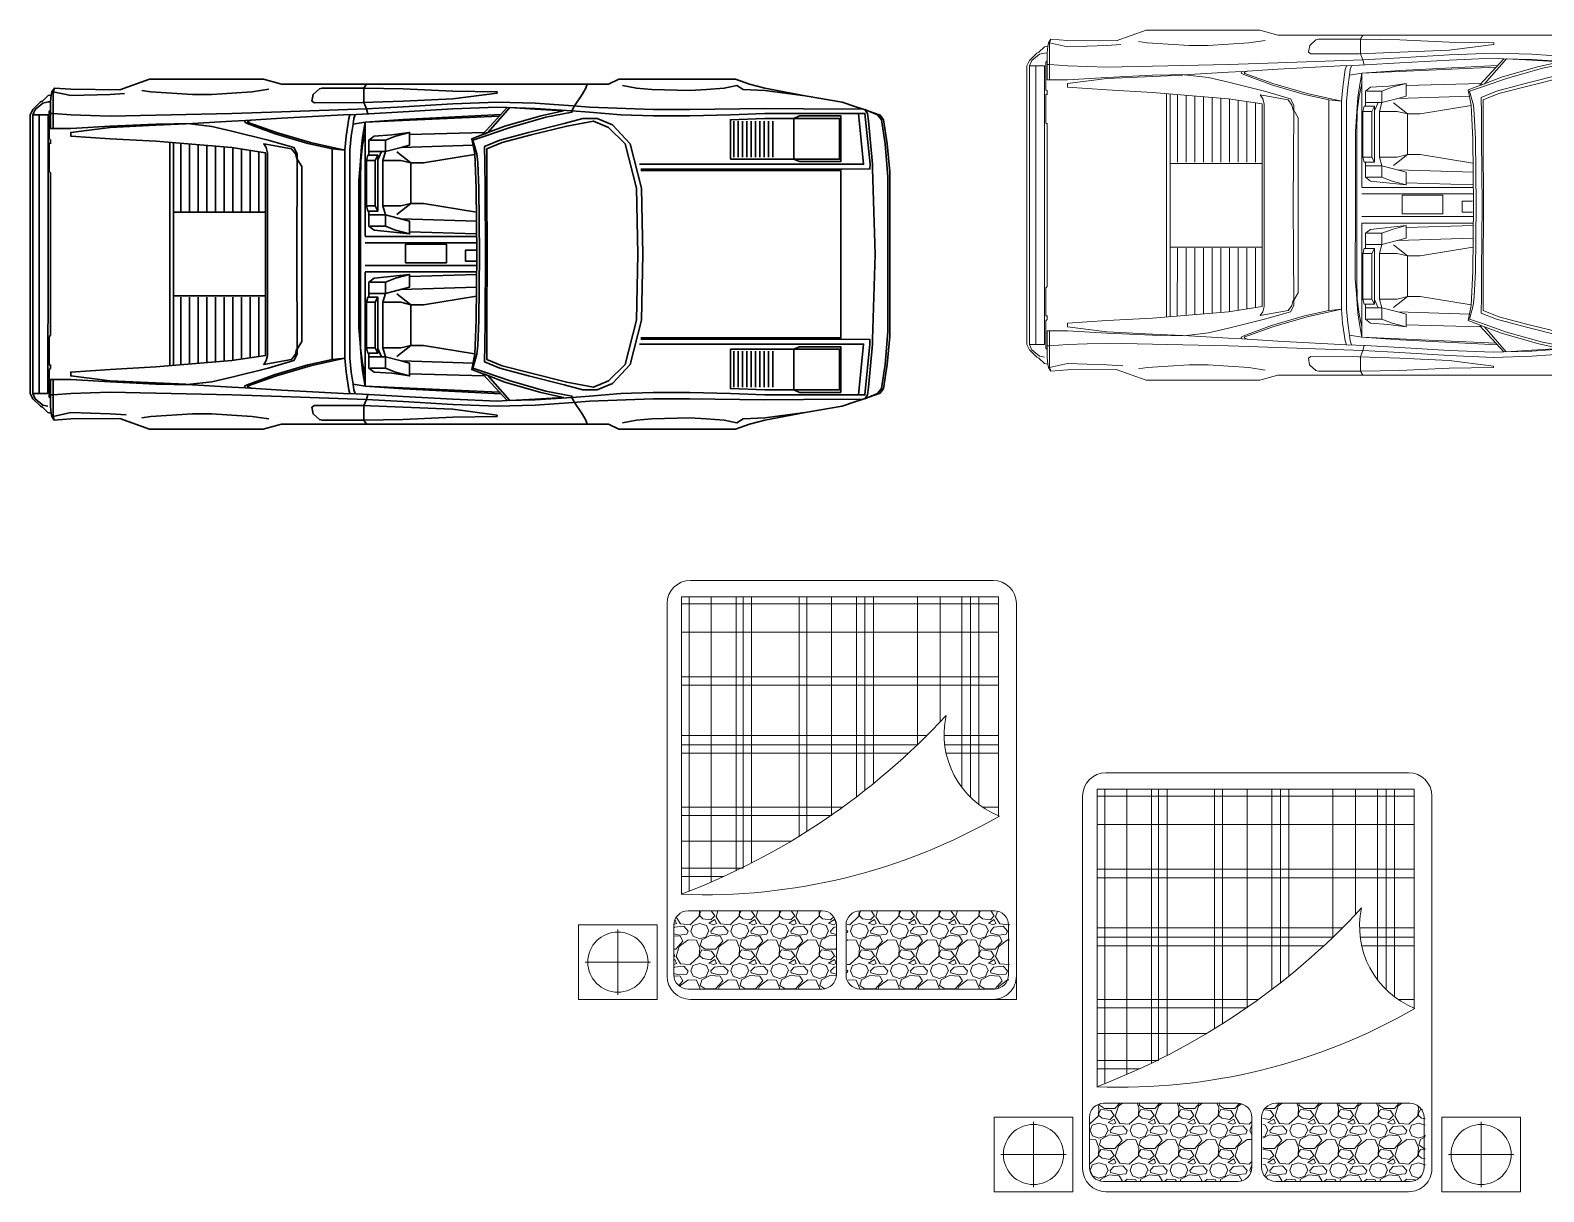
# Model space of a CAD drawing. Header units: millimetres. Extents: x -37049 to 129367, y 25385 to 90033.
# Drawn here: x 15240 to 22821, y 33881 to 39703 of the extents above; entities that cross this region are included whole.
import ezdxf

# ---------------------------------------------------------------- set-up
doc = ezdxf.new("R2010")
doc.units = ezdxf.units.MM
doc.header["$MEASUREMENT"] = 0
doc.layers.add('NVDUNG', color=143, linetype='Continuous', lineweight=13)
doc.layers.add('NXE', color=32, linetype='Continuous', lineweight=30)
pattern_1 = [(48.0128, (22647.763, 35386.186), (1599.9996464, 1800.0002683), [26.9072, -2663.8176]), (4.9697, (22665.763, 35406.186), (-2400.0002103, -199.9982614), [46.1736, -4571.185]), (312.5104, (22711.763, 35410.186), (-1999.9981437, 2200.0017348), [32.5576, -3223.2064]), (87.2737, (22789.763, 35460.186), (-199.9992035, -4000.000059), [42.0476, -4162.7116]), (112.8337, (22791.763, 35502.186), (1000.001981, -2399.9992824), [41.231, -4081.8746]), (177.2737, (22775.763, 35540.186), (4000.000059, -199.9992035), [42.0476, -4162.7116]), (217.6942, (22733.763, 35542.186), (2600.0014691, 1999.998081), [55.6058, -5504.9698]), (252.2553, (22689.763, 35508.186), (-1400.0021525, -4399.9992462), [52.4976, -5197.2642]), (301.4296, (22673.763, 35458.186), (1600.0016468, -2599.9990073), [42.19, -4176.8146]), (355.2364, (22695.763, 35422.186), (-2200.000189, 199.9983065), [48.1664, -2360.1526]), (42.3974, (22743.763, 35418.186), (2400.0014702, 2199.9984164), [62.2896, -6166.675]), (318.8141, (22591.763, 35462.186), (1400.000589, -1199.999463), [21.2602, -2104.7688]), (351.4692, (22607.763, 35448.186), (-2599.999657, 400.001582), [40.4474, -4004.3022]), (45, (22647.76, 35442.19), (5e-12, 200.00006), [28.2842, -254.5584]), (23.1986, (22661.763, 35418.186), (-999.999946, -400.000265), [15.2316, -1507.923]), (111.8014, (22675.763, 35424.186), (199.999982, -600.000055), [21.5406, -1055.4924]), (210.9638, (22667.763, 35444.186), (-599.999604, -400.000497), [34.9858, -1131.2046]), (341.5651, (22637.76, 35426.186), (-400.00009, 199.99968), [25.2982, -607.1574]), (196.3895, (22791.763, 35424.186), (-2000.0004397, -599.998542), [35.44, -3508.569]), (250.3462, (22757.763, 35414.186), (799.9990495, 2200.000427), [29.7322, -2943.4816]), (113.1986, (22637.763, 35386.186), (400.000265, -999.999946), [30.463, -1492.6916]), (163.6105, (22625.763, 35414.186), (2000.0004397, -599.998542), [35.44, -3508.569]), (159.444, (22791.763, 35548.186), (1000.000369, -399.999199), [34.176, -1674.6248]), (114.7751, (22759.763, 35560.186), (999.998438, -2200.0006844), [28.6356, -2834.9286]), (246.8014, (22635.763, 35586.186), (-400.000265, -999.999946), [30.463, -1492.6916]), (197.354, (22623.763, 35558.186), (2600.0004038, 799.9989005), [33.5262, -3319.0848]), (249.444, (22733.763, 35586.186), (399.999199, 1000.000369), [17.088, -1691.7128]), (281.3099, (22647.763, 35586.186), (199.999526, -800.00015), [10.198, -1009.6058]), (345.9638, (22649.763, 35576.186), (-600.00011, 199.99961), [41.231, -783.39]), (6.009, (22689.763, 35566.186), (-1999.9999502, -199.9998635), [38.21, -3782.7846]), (123.6901, (22667.763, 35462.186), (200.00027, -399.99991), [28.8444, -692.2658]), (173.1572, (22651.763, 35486.186), (-3399.9998731, 400.0015996), [50.3588, -4985.5126]), (240.9454, (22601.763, 35492.186), (800.000005, 1400.000077), [20.5912, -2038.5348]), (270, (22591.76, 35474.19), (200, -200), [12, -188]), (300.2564, (22693.763, 35560.186), (-799.9989774, 1400.000491), [27.7848, -2750.704]), (228.0128, (22707.763, 35536.186), (-1599.9996464, -1800.0002683), [53.8144, -2636.9104]), (180, (22671.76, 35496.19), (-200, -200), [52, -148]), (145.3048, (22619.763, 35496.186), (1999.9988518, -1400.001722), [31.6228, -3130.6548]), (74.0546, (22593.763, 35514.186), (199.999978, 800.000025), [29.1204, -1426.9016]), (27.646, (22601.763, 35542.186), (3799.9991614, 2000.0015426), [47.413, -4693.8948]), (355.4261, (22643.763, 35564.186), (2600.0001117, -199.9989602), [50.1598, -4965.8148])]
pattern_2 = [(48.0128, (22647.763, 35386.186), (1599.9996464, 1800.0002683), [26.9072, -2663.8176]), (4.9697, (22665.763, 35406.186), (-2400.0002103, -199.9982614), [46.1736, -4571.185]), (312.5104, (22711.763, 35410.186), (-1999.9981437, 2200.0017348), [32.5576, -3223.2064]), (87.2737, (22789.763, 35460.186), (-199.9992035, -4000.000059), [42.0476, -4162.7116]), (112.8337, (22791.763, 35502.186), (1000.001981, -2399.9992824), [41.231, -4081.8746]), (177.2737, (22775.763, 35540.186), (4000.000059, -199.9992035), [42.0476, -4162.7116]), (217.6942, (22733.763, 35542.186), (2600.0014691, 1999.998081), [55.6058, -5504.9698]), (252.2553, (22689.763, 35508.186), (-1400.0021525, -4399.9992462), [52.4976, -5197.2642]), (301.4296, (22673.763, 35458.186), (1600.0016468, -2599.9990073), [42.19, -4176.8146]), (355.2364, (22695.763, 35422.186), (-2200.000189, 199.9983065), [48.1664, -2360.1526]), (42.3974, (22743.763, 35418.186), (2400.0014702, 2199.9984164), [62.2896, -6166.675]), (318.8141, (22591.763, 35462.186), (1400.000589, -1199.999463), [21.2602, -2104.7688]), (351.4692, (22607.763, 35448.186), (-2599.999657, 400.001582), [40.4474, -4004.3022]), (45, (22647.76, 35442.19), (1e-11, 200.00006), [28.2842, -254.5584]), (23.1986, (22661.763, 35418.186), (-999.999946, -400.000265), [15.2316, -1507.923]), (111.8014, (22675.763, 35424.186), (199.999982, -600.000055), [21.5406, -1055.4924]), (210.9638, (22667.763, 35444.186), (-599.999604, -400.000497), [34.9858, -1131.2046]), (341.5651, (22637.76, 35426.186), (-400.00009, 199.99968), [25.2982, -607.1574]), (196.3895, (22791.763, 35424.186), (-2000.0004397, -599.998542), [35.44, -3508.569]), (250.3462, (22757.763, 35414.186), (799.9990495, 2200.000427), [29.7322, -2943.4816]), (113.1986, (22637.763, 35386.186), (400.000265, -999.999946), [30.463, -1492.6916]), (163.6105, (22625.763, 35414.186), (2000.0004397, -599.998542), [35.44, -3508.569]), (159.444, (22791.763, 35548.186), (1000.000369, -399.999199), [34.176, -1674.6248]), (114.7751, (22759.763, 35560.186), (999.998438, -2200.0006844), [28.6356, -2834.9286]), (246.8014, (22635.763, 35586.186), (-400.000265, -999.999946), [30.463, -1492.6916]), (197.354, (22623.763, 35558.186), (2600.0004038, 799.9989005), [33.5262, -3319.0848]), (249.444, (22733.763, 35586.186), (399.999199, 1000.000369), [17.088, -1691.7128]), (281.3099, (22647.763, 35586.186), (199.999526, -800.00015), [10.198, -1009.6058]), (345.9638, (22649.763, 35576.186), (-600.00011, 199.99961), [41.231, -783.39]), (6.009, (22689.763, 35566.186), (-1999.9999502, -199.9998635), [38.21, -3782.7846]), (123.6901, (22667.763, 35462.186), (200.00027, -399.99991), [28.8444, -692.2658]), (173.1572, (22651.763, 35486.186), (-3399.9998731, 400.0015996), [50.3588, -4985.5126]), (240.9454, (22601.763, 35492.186), (800.000005, 1400.000077), [20.5912, -2038.5348]), (270, (22591.76, 35474.19), (200, -200), [12, -188]), (300.2564, (22693.763, 35560.186), (-799.9989774, 1400.000491), [27.7848, -2750.704]), (228.0128, (22707.763, 35536.186), (-1599.9996464, -1800.0002683), [53.8144, -2636.9104]), (180, (22671.76, 35496.19), (-200, -200), [52, -148]), (145.3048, (22619.763, 35496.186), (1999.9988518, -1400.001722), [31.6228, -3130.6548]), (74.0546, (22593.763, 35514.186), (199.999978, 800.000025), [29.1204, -1426.9016]), (27.646, (22601.763, 35542.186), (3799.9991614, 2000.0015426), [47.413, -4693.8948]), (355.4261, (22643.763, 35564.186), (2600.0001117, -199.9989602), [50.1598, -4965.8148])]

# ---------------------------------------------------------------- blocks, each defined once
blk = doc.blocks.new('A$C183D78A8')
at = {"layer": 'NXE'}
for p, q in [((12.7, 1576), (88.8, 1576)), ((44.4, 877), (44.4, 1576)), ((88.8, 877), (88.8, 1576)), ((3524.8, 1543.8), (3524.8, 1362.7)), ((3546.5, 1543.8), (3546.5, 1362.7)), ((3568.3, 1543.8), (3568.3, 1362.7)), ((3590, 1543.8), (3590, 1362.7)), ((3611.8, 1543.8), (3611.8, 1362.7)), ((3633.5, 1543.8), (3633.5, 1362.7)), ((3655.3, 1543.8), (3655.3, 1362.7)), ((3677, 1543.8), (3677, 1362.7)), ((3698.8, 1543.8), (3698.7, 1362.7)), ((3720.5, 1543.8), (3720.5, 1362.7)), ((101.4, 1429.4), (101.4, 1449.9)), ((699, 877.2), (699, 1436.4)), ((717.7, 877), (717.7, 1434.6)), ((753.8, 1431.1), (753.8, 1093)), ((797.3, 1427), (797.3, 1093)), ((840.8, 1424.8), (840.8, 1093)), ((884.3, 1421.2), (884.3, 1093)), ((927.8, 1417.5), (927.8, 1093)), ((971.3, 1413.9), (971.3, 1093)), ((1014.8, 1410), (1014.8, 1093)), ((1058.3, 1403.4), (1058.3, 1093)), ((1101.8, 1396.9), (1101.7, 1093)), ((1145.3, 1390.4), (1145.2, 1093)), ((1759.9, 1391.9), (1696.4, 1391.9)), ((1741.2, 1372.8), (1728.1, 1347.1)), ((1906, 1334.5), (1836.4, 1390.2)), ((1906, 1334.5), (1906, 1131.4)), ((1178.3, 1086.6), (717.7, 1086.7)), ((1779, 1074), (1696.4, 1074)), ((1741.2, 1093.1), (1728.1, 1118.4)), ((1906, 1131.4), (1836.9, 1075.7)), ((2235.3, 1042.6), (1858.6, 1053.5)), ((2236.1, 966.1), (1677.2, 966.1)), ((2236.1, 933.8), (1677.2, 933.9)), ((12.6, 178.1), (12.6, 877)), ((44.4, 877), (44.4, 178.1)), ((88.8, 877), (88.7, 178.1)), ((699, 876.8), (699, 317.7)), ((717.7, 877), (717.7, 319.4)), ((2236.1, 820), (1677.2, 820)), ((2236.1, 787.8), (1677.2, 787.8)), ((2235.3, 711.2), (1858.6, 700.4)), ((1178.3, 667.3), (717.7, 667.4)), ((753.7, 322.9), (753.8, 661)), ((797.2, 327), (797.3, 661)), ((840.7, 329.2), (840.8, 661)), ((884.2, 332.8), (884.2, 661)), ((927.7, 336.5), (927.7, 661)), ((971.2, 340.1), (971.2, 661)), ((1014.7, 344), (1014.7, 661)), ((1058.2, 350.5), (1058.2, 661)), ((1101.7, 357.1), (1101.7, 661)), ((1145.2, 363.6), (1145.2, 661)), ((1779, 679.9), (1696.3, 679.9)), ((1741.1, 660.8), (1728.1, 635.6)), ((1906, 622.5), (1836.8, 678.2)), ((1906, 419.4), (1906, 622.5)), ((1741.1, 381.1), (1728.1, 406.8)), ((1906, 419.4), (1836.4, 363.7)), ((3524.7, 209.9), (3524.7, 391)), ((3546.5, 209.9), (3546.5, 391)), ((3568.2, 209.9), (3568.2, 391)), ((3590, 209.9), (3590, 391)), ((3611.7, 209.9), (3611.7, 391)), ((3633.4, 209.9), (3633.5, 391)), ((3655.2, 209.9), (3655.2, 391)), ((3676.9, 209.9), (3677, 391)), ((3698.7, 209.9), (3698.7, 391)), ((3720.4, 209.9), (3720.4, 391)), ((101.4, 324.6), (101.4, 304.2)), ((1759.8, 362), (1696.3, 362)), ((12.6, 178.1), (88.7, 178.1)), ((25.2, 152.4), (12.6, 178.1)), ((63.5, 120.7), (25.2, 152.4)), ((88.7, 114.6), (63.5, 120.7))]:
    blk.add_line(p, q, dxfattribs=at)
for points in [[(4305.6, 877), (4305.7, 1290), (4293.1, 1429.7), (4273.9, 1550.6), (4257.4, 1572.8), (4166.5, 1604.5), (4130.4, 1617.1), (4066.9, 1638), (3882.5, 1671.1), (3678.9, 1709.4), (3602.8, 1728.5), (3532.3, 1753.7), (2949.1, 1753.8), (2897.3, 1728.5), (2783.3, 1728.5), (1258, 1728.6), (1167.5, 1753.9), (597.7, 1753.9), (448.1, 1701.3), (203.2, 1703), (120.6, 1709.5), (107.9, 1690.4), (105.3, 1674.3), (88.8, 1671.3), (60.5, 1643.4), (50.5, 1639.5), (12.7, 1601.7), (0.1, 1576), (0, 877)], [(3058.2, 1302.7), (4066.9, 1302.7), (4206.1, 1304), (4206.5, 1327.9), (4181.3, 1582.3), (3678.9, 1582.4), (3507.5, 1575.8), (3304.4, 1569.8), (3120, 1569.8), (2957.8, 1575.9), (2802, 1588.5), (2713.3, 1595), (2528.9, 1607.6), (2389.3, 1611.1), (2338.4, 1614.2), (2116.1, 1604.6), (1868.2, 1590.7), (1696.4, 1579.8), (1601.1, 1575.9), (1601.1, 1576.8), (1258, 1558.1), (1078.8, 1547.3), (1010, 1543.3), (813.4, 1531.6), (629, 1529), (400.2, 1517.7), (203.2, 1506), (101.4, 1506), (101.4, 1582.5), (101.4, 1641.3), (105.3, 1674.3)], [(114, 1506), (114, 1641.3), (114, 1690.4), (120.6, 1709.5)], [(471.3, 1682.2), (400.2, 1677.8), (203.2, 1671.3), (114, 1690.4)], [(1194.5, 1703), (1111.8, 1690.4), (1010, 1684.3), (908.7, 1677.7), (813.4, 1677.8), (603.4, 1690.4), (559, 1696.9)], [(1683.8, 1728.6), (1671.2, 1709.5), (1671.2, 1636.4), (1683.8, 1605.5), (1690.3, 1579.8)], [(2789.4, 1728.5), (2783.3, 1709.4), (2764.2, 1677.7), (2725.9, 1620.2), (2713.3, 1595), (2713.3, 1588.5), (2713.3, 1588.5), (2582.8, 1563.3), (2403.2, 1512.4), (2277, 1468), (2217.5, 1448.9), (2236.6, 1378.9), (2241.4, 1334.5), (2246.6, 1207.5), (2250.5, 876.9)], [(3882.5, 1671.1), (3678.9, 1696.7), (3571, 1702.8), (3539.3, 1722), (3475.8, 1709.4), (3386.6, 1702.9), (3304.4, 1696.8), (3113.5, 1702.9), (3037.4, 1709.4), (2967.3, 1722)], [(101.4, 1640.4), (88.8, 1639.5), (63.6, 1633.4), (25.3, 1601.7), (12.7, 1576), (12.6, 877)], [(101.4, 1600.8), (95.3, 1594.3), (95.3, 1456), (101.4, 1449.9), (101.4, 1435.5), (95.3, 1429.4), (95.3, 1290.7), (101.4, 1284.6), (101.4, 877.3)], [(4166.5, 1604.5), (4066.9, 1603.6), (3678.9, 1607.6), (3304.4, 1601.5), (3120, 1601.5), (2802, 1614.1), (2719.4, 1620.2), (2528.9, 1633.3), (2338.4, 1639.4), (2116.1, 1630.3), (1868.2, 1615.9), (1683.8, 1605.5), (1258, 1589.9), (1010, 1581.6), (629, 1573.4), (400.2, 1568.6), (203.2, 1576), (114, 1582.5), (101.4, 1582.5)], [(2389.3, 1611.1), (2268.3, 1480.6), (2278.4, 1480.6), (2291.8, 1485.9), (2401.9, 1611.1), (2528.9, 1603.7), (2670.7, 1595), (2557.6, 1569.8), (2378, 1518.9), (2291.8, 1485.9), (2245.3, 1468), (2211.4, 1455.4), (2226.2, 1378.9), (2234, 1207.5), (2237.4, 876.9)], [(4295.6, 876.8), (4295.7, 1264.4), (4295.7, 1264.4), (4282.6, 1429.7), (4263.9, 1550.6), (4244.8, 1575.8), (4181.3, 1601.5), (4193.9, 1582.3), (4198.2, 1544.5), (4219.1, 1327.9), (4219.1, 1304), (4232.1, 876.8)], [(1178.3, 877.2), (1178.3, 1385.4), (1178.3, 1385.4), (1010, 1410.7), (629, 1442.5), (400.2, 1455.5), (203.2, 1468.1), (203.2, 1487.3), (400.2, 1511.6), (629, 1522.9), (781.2, 1529.4)], [(787.8, 1531.2), (910, 1516.4), (1010, 1493.3), (1191, 1448.9), (1320.6, 1410.7), (1337.5, 1378.9), (1337.5, 1353.7), (1334.5, 1353.7), (1328, 1378.9), (1308.8, 1404.6), (1169.2, 1429.8), (1181.8, 1410.7), (1188.4, 1385.4), (1188.3, 877.2)], [(1576.3, 1398), (1512.4, 1404.6), (1390.2, 1432), (1226.2, 1480.7), (1086.6, 1531.6), (1074, 1538.1), (1075.7, 1544.2)], [(1105.7, 1549), (1088.8, 1542.5), (1091.4, 1536.4), (1232.7, 1487.2), (1404.1, 1436.3), (1576.3, 1398)], [(1601.1, 1575.9), (1595, 1556.8), (1582, 1468.1), (1576.3, 1398), (1575.9, 1277.6), (1575.9, 877)], [(1626.8, 1575.9), (1620.3, 1556.8), (1616.8, 1528.5), (1607.7, 1468.1), (1601.1, 1398), (1601.1, 1372.8), (1601.1, 1251.9), (1601.1, 877)], [(2357.1, 1577.2), (1868.2, 1552.4), (1677.2, 1538.1), (1616.8, 1528.5)], [(1677.2, 1538.1), (1664.6, 1461.5), (1658.5, 1417.2), (1652, 1321.9), (1645.5, 1245.8), (1645.5, 877.2)], [(2348.8, 1568.1), (2348.8, 1568.1), (2348.8, 1568.1), (1677.2, 1538.1), (1677.2, 966.6)], [(2280.5, 876.9), (2277.9, 1207.5), (2277, 1334.5), (2275.7, 1417.1), (2351.9, 1448.9), (2495.8, 1487.2), (2675, 1531.5), (2767.2, 1557.6), (2840.3, 1556.7), (2916.4, 1525), (3005.6, 1429.7), (3062.6, 1207.5), (3069.1, 876.9)], [(3043.8, 876.9), (3037.3, 1207.5), (2979.9, 1429.7), (2897.3, 1512.4), (2821.2, 1544.1), (2687.6, 1518.9), (2508.9, 1474.1), (2364.5, 1436.3), (2286.6, 1404.5), (2286.6, 1207.5), (2287.9, 876.9)], [(3052.1, 1327.9), (4174.7, 1327.9), (4149.5, 1582.3)], [(1677.2, 1486.8), (1664.6, 1423.7), (1655.1, 1347.1), (1653.7, 1245.8), (1653.7, 877.2)], [(2236.1, 979.1), (1900.4, 988.7), (1900.4, 988.7), (1899.9, 978.7), (1722, 997.9), (1696.4, 1017), (1696.4, 1092.7), (1690.3, 1093.1), (1683.8, 1118.4), (1683.8, 1347.1), (1690.3, 1372.8), (1696.4, 1373.2), (1696.4, 1448.9), (1722, 1468.1), (1810.8, 1474.1), (1899.9, 1487.2), (1900.4, 1476.7), (2273.6, 1487.2)], [(1899.9, 1487.2), (1829.9, 1468.1), (1779, 1448.9), (1702.9, 1448.9)], [(1779, 1448.9), (1779, 1391.9), (1766.4, 1347.1), (1766.4, 1118.4), (1779, 1074), (1779, 1017)], [(2219.6, 1422.8), (1858.6, 1411.9), (1899.9, 1423.7), (1900.4, 1476.7)], [(1512.4, 877.2), (1512.4, 1404.6)], [(1858.6, 1411.9), (1779, 1391.9), (1759.9, 1391.9), (1741.2, 1349.8), (1741.2, 1372.8), (1696.4, 1373.2)], [(1766.4, 1347.1), (1855.6, 1347.1), (1906, 1334.5), (1969.5, 1334.5), (2225.7, 1376.3)], [(1359.7, 877), (1359.7, 1315.4), (1337.5, 1353.7), (1334.5, 877.2)], [(1683.8, 1118.4), (1728.1, 1118.4), (1728.1, 1347.1), (1683.8, 1347.1)], [(1690.3, 1093.1), (1741.2, 1093.1), (1741.2, 1349.8)], [(4060.3, 876.8), (4060.3, 1296.1), (3058.2, 1296.2)], [(2234.8, 1087.9), (1969.5, 1131.4), (1906, 1131.4), (1855.6, 1118.4), (1766.4, 1118.4)], [(1779, 1074), (1899.9, 1042.2), (1900.4, 988.7)], [(1899.9, 978.7), (1829.9, 997.9), (1779, 1017), (1702.9, 1017)], [(4305.6, 876.6), (4305.6, 463.6), (4293, 324), (4273.9, 203.1), (4257.3, 180.9), (4166.4, 149.2), (4130.3, 136.5), (4066.8, 115.7), (3882.4, 82.6), (3678.8, 44.4), (3602.7, 25.2), (3532.2, 0), (2949, 0), (2897.2, 25.3), (2783.3, 25.3), (1257.9, 25.3), (1167.4, 0.1), (597.6, 0.1), (448, 52.8), (203.1, 51.1), (120.5, 44.5), (107.9, 63.7), (105.3, 79.8), (88.7, 82.8), (60.5, 110.7), (50.5, 114.6), (12.6, 152.4), (0, 178.1), (0, 877)], [(101.3, 153.3), (95.3, 159.8), (95.3, 298.1), (101.4, 304.2), (101.4, 318.6), (95.3, 324.6), (95.3, 463.4), (101.4, 469.5), (101.4, 876.8)], [(1178.3, 876.8), (1178.3, 368.5), (1178.3, 368.5), (1010, 343.3), (628.9, 311.6), (400.2, 298.5), (203.1, 285.9), (203.1, 266.8), (400.2, 242.4), (628.9, 231.1), (781.2, 224.6)], [(787.7, 222.8), (909.9, 237.6), (1010, 260.7), (1190.9, 305), (1320.5, 343.3), (1337.5, 375), (1337.5, 400.3), (1334.4, 400.3), (1327.9, 375), (1308.8, 349.4), (1169.2, 324.2), (1181.8, 343.3), (1188.3, 368.5), (1188.3, 876.8)], [(1359.7, 877), (1359.7, 438.5), (1337.5, 400.3), (1334.5, 876.8)], [(1512.4, 876.8), (1512.3, 349.4)], [(1601.1, 178), (1595, 197.1), (1581.9, 285.9), (1576.3, 355.9), (1575.9, 476.4), (1575.9, 877)], [(1626.7, 178), (1620.2, 197.1), (1616.7, 225.4), (1607.6, 285.9), (1601.1, 355.9), (1601.1, 381.1), (1601.1, 502), (1601.1, 877)], [(1677.2, 215.8), (1664.6, 292.4), (1658.5, 336.7), (1652, 432), (1645.4, 508.1), (1645.5, 876.7)], [(1677.2, 267.2), (1664.6, 330.2), (1655, 406.8), (1653.7, 508.1), (1653.7, 876.7)], [(2231.7, 842), (2179.8, 842.1), (2179.9, 896.5), (2231.7, 896.5)], [(2389.2, 142.7), (2268.3, 273.2), (2278.3, 273.2), (2291.8, 268), (2401.8, 142.7), (2528.8, 150.1), (2670.6, 158.8), (2557.5, 184), (2377.9, 234.9), (2291.8, 268), (2245.2, 285.8), (2211.3, 298.4), (2226.1, 375), (2233.9, 546.4), (2237.4, 876.9)], [(2789.3, 25.3), (2783.3, 44.4), (2764.1, 76.2), (2725.9, 133.6), (2713.2, 158.8), (2713.2, 165.3), (2713.2, 165.3), (2582.8, 190.6), (2403.1, 241.5), (2277, 285.8), (2217.4, 305), (2236.5, 375), (2241.3, 419.4), (2246.6, 546.4), (2250.5, 876.9)], [(2280.5, 876.9), (2277.9, 546.4), (2277, 419.4), (2275.7, 336.7), (2351.8, 305), (2495.8, 266.7), (2675, 222.3), (2767.2, 196.2), (2840.2, 197.1), (2916.4, 228.8), (3005.5, 324.1), (3062.5, 546.3), (3069.1, 876.9)], [(3043.8, 876.9), (3037.3, 546.3), (2979.9, 324.1), (2897.2, 241.4), (2821.1, 209.7), (2687.6, 234.9), (2508.8, 279.7), (2364.4, 317.6), (2286.6, 349.3), (2286.6, 546.4), (2287.9, 876.9)], [(4060.3, 876.8), (4060.3, 457.5), (3058.2, 457.6)], [(4295.6, 876.8), (4295.6, 489.3), (4295.6, 489.3), (4282.6, 324), (4263.9, 203.1), (4244.7, 177.9), (4181.2, 152.2), (4193.8, 171.3), (4198.2, 209.2), (4219.1, 425.8), (4219.1, 449.7), (4232.1, 876.8)], [(2348.7, 185.8), (2348.7, 185.8), (2348.7, 185.8), (1677.2, 215.8), (1677.2, 787.4)], [(2236.1, 774.7), (1900.3, 765.2), (1900.3, 765.2), (1899.9, 775.2), (1722, 756), (1696.3, 736.9), (1696.3, 661.2), (1690.3, 660.8), (1683.7, 635.6), (1683.7, 406.8), (1690.2, 381.1), (1696.3, 380.7), (1696.3, 305), (1722, 285.9), (1810.7, 279.8), (1899.9, 266.7), (1900.3, 277.1), (2273.5, 266.7)], [(1899.9, 775.2), (1829.9, 756), (1779, 736.9), (1702.9, 736.9)], [(1779, 679.9), (1899.9, 711.7), (1900.3, 765.2)], [(1779, 305), (1779, 362), (1766.4, 406.8), (1766.4, 635.6), (1779, 679.9), (1779, 736.9)], [(1683.7, 635.6), (1728.1, 635.6), (1728.1, 406.8), (1683.7, 406.8)], [(1690.3, 660.8), (1741.1, 660.8), (1741.1, 404.2)], [(2234.8, 666), (1969.5, 622.5), (1906, 622.5), (1855.5, 635.6), (1766.4, 635.6)], [(3058.2, 451.1), (4066.8, 451), (4206, 449.7), (4206.4, 425.8), (4181.2, 171.3), (3678.8, 171.4), (3507.5, 177.9), (3304.3, 184), (3119.9, 184), (2957.7, 177.9), (2802, 165.3), (2713.2, 158.8), (2528.8, 146.2), (2389.2, 142.7), (2338.3, 139.7), (2116, 149.3), (1868.1, 163.2), (1696.3, 174.1), (1601.1, 178), (1601.1, 177.1), (1257.9, 195.8), (1078.7, 206.7), (1010, 210.6), (813.4, 222.4), (628.9, 225), (400.2, 236.3), (203.1, 248.1), (101.3, 248.1), (101.3, 171.5), (101.3, 112.8), (105.3, 79.8)], [(1858.6, 342), (1779, 362), (1759.8, 362), (1741.1, 404.2), (1741.1, 381.1), (1696.3, 380.7)], [(1766.4, 406.8), (1855.5, 406.8), (1906, 419.4), (1969.5, 419.4), (2225.7, 377.6)], [(3052.1, 425.8), (4174.7, 425.8), (4149.5, 171.3)], [(1576.3, 355.9), (1512.3, 349.4), (1390.1, 322), (1226.1, 273.3), (1086.5, 222.4), (1073.9, 215.9), (1075.6, 209.8)], [(1105.7, 205), (1088.7, 211.5), (1091.3, 217.6), (1232.7, 266.7), (1404, 317.6), (1576.3, 355.9)], [(1899.9, 266.7), (1829.9, 285.9), (1779, 305), (1702.8, 305)], [(2219.6, 331.1), (1858.6, 342), (1899.9, 330.2), (1900.3, 277.1)], [(114, 248.1), (114, 112.8), (114, 63.7), (120.5, 44.5)], [(4166.4, 149.2), (4066.8, 150), (3678.8, 146.1), (3304.3, 152.2), (3119.9, 152.3), (2802, 139.7), (2719.3, 133.6), (2528.8, 120.5), (2338.3, 114.5), (2116, 123.6), (1868.1, 138), (1683.7, 148.4), (1257.9, 164.1), (1010, 172.4), (628.9, 180.7), (400.2, 185.4), (203.1, 178.1), (114, 171.5), (101.3, 171.5)], [(2357, 176.7), (1868.1, 201.5), (1677.2, 215.8), (1616.7, 225.4)], [(1683.7, 25.3), (1671.1, 44.5), (1671.1, 117.5), (1683.7, 148.4), (1690.2, 174.1)], [(480.8, 71.3), (400.2, 76.3), (203.1, 82.8), (114, 63.7)], [(1194.4, 51), (1111.7, 63.6), (1010, 69.7), (908.6, 76.2), (813.4, 76.3), (603.3, 63.7), (558.9, 57.1)], [(3882.4, 82.6), (3678.8, 57), (3571, 50.9), (3539.2, 31.8), (3475.7, 44.4), (3386.5, 50.9), (3304.3, 57), (3113.4, 50.9), (3037.3, 44.4), (2967.2, 31.8)]]:
    blk.add_lwpolyline(points, dxfattribs=at)
for points in [[(2338.4, 1683.3), (2338.4, 1690.3), (2116.1, 1693.8), (1868.2, 1706), (1671.2, 1709.5), (1664.6, 1709.5), (1461.5, 1709.5), (1448, 1706), (1416.7, 1677.7), (1410.6, 1644.2), (1423.2, 1635.1), (1423.2, 1635.1), (1664.6, 1636.4), (1868.2, 1643.3), (2116.1, 1654.6), (2338.4, 1683.3)], [(3507.5, 1353.6), (4053.8, 1353.5), (4053.8, 1556.7), (3678.9, 1556.7), (3507.5, 1550.6)], [(3825.5, 1556.7), (3853.8, 1569.7), (4060.4, 1569.7), (4060.3, 1340.9), (3853.7, 1340.9), (3825.5, 1353.6)], [(2084.4, 833.9), (2084.4, 926.6), (1879.7, 926.6), (1879.7, 833.9)], [(3507.5, 400.2), (4053.8, 400.1), (4053.8, 197), (3678.8, 197), (3507.5, 203.1)], [(3825.4, 197), (3853.7, 184), (4060.3, 184), (4060.3, 412.7), (3853.7, 412.8), (3825.4, 400.1)], [(2338.3, 70.5), (2338.3, 63.6), (2116, 60.1), (1868.1, 47.9), (1671.1, 44.5), (1664.6, 44.5), (1461.4, 44.5), (1448, 48), (1416.6, 76.2), (1410.6, 109.7), (1423.2, 118.8), (1423.2, 118.8), (1664.6, 117.5), (1868.1, 110.6), (2116, 99.2), (2338.3, 70.5)]]:
    blk.add_lwpolyline(points, close=True, dxfattribs=at)
blk = doc.blocks.new('A$C1A51314B')
at = {"layer": 'NXE', "color": 8, "lineweight": 13}
for p, q in [((12.7, 1576), (88.8, 1576)), ((44.4, 877), (44.4, 1576)), ((88.8, 877), (88.8, 1576)), ((3524.8, 1543.8), (3524.8, 1362.7)), ((3546.5, 1543.8), (3546.5, 1362.7)), ((3568.3, 1543.8), (3568.3, 1362.7)), ((3590, 1543.8), (3590, 1362.7)), ((3611.8, 1543.8), (3611.8, 1362.7)), ((3633.5, 1543.8), (3633.5, 1362.7)), ((3655.3, 1543.8), (3655.3, 1362.7)), ((3677, 1543.8), (3677, 1362.7)), ((3698.8, 1543.8), (3698.7, 1362.7)), ((3720.5, 1543.8), (3720.5, 1362.7)), ((101.4, 1429.4), (101.4, 1449.9)), ((699, 877.2), (699, 1436.4)), ((717.7, 877), (717.7, 1434.6)), ((753.8, 1431.1), (753.8, 1093)), ((797.3, 1427), (797.3, 1093)), ((840.8, 1424.8), (840.8, 1093)), ((884.3, 1421.2), (884.3, 1093)), ((927.8, 1417.5), (927.8, 1093)), ((971.3, 1413.9), (971.3, 1093)), ((1014.8, 1410), (1014.8, 1093)), ((1058.3, 1403.4), (1058.3, 1093)), ((1101.8, 1396.9), (1101.7, 1093)), ((1145.3, 1390.4), (1145.2, 1093)), ((1759.9, 1391.9), (1696.4, 1391.9)), ((1741.2, 1372.8), (1728.1, 1347.1)), ((1906, 1334.5), (1836.4, 1390.2)), ((1906, 1334.5), (1906, 1131.4)), ((1178.3, 1086.6), (717.7, 1086.7)), ((1779, 1074), (1696.4, 1074)), ((1741.2, 1093.1), (1728.1, 1118.4)), ((1906, 1131.4), (1836.9, 1075.7)), ((2235.3, 1042.6), (1858.6, 1053.5)), ((2236.1, 966.1), (1677.2, 966.1)), ((2236.1, 933.8), (1677.2, 933.9)), ((12.6, 178.1), (12.6, 877)), ((44.4, 877), (44.4, 178.1)), ((88.8, 877), (88.7, 178.1)), ((699, 876.8), (699, 317.7)), ((717.7, 877), (717.7, 319.4)), ((2236.1, 820), (1677.2, 820)), ((2236.1, 787.8), (1677.2, 787.8)), ((2235.3, 711.2), (1858.6, 700.4)), ((1178.3, 667.3), (717.7, 667.4)), ((753.7, 322.9), (753.8, 661)), ((797.2, 327), (797.3, 661)), ((840.7, 329.2), (840.8, 661)), ((884.2, 332.8), (884.2, 661)), ((927.7, 336.5), (927.7, 661)), ((971.2, 340.1), (971.2, 661)), ((1014.7, 344), (1014.7, 661)), ((1058.2, 350.5), (1058.2, 661)), ((1101.7, 357.1), (1101.7, 661)), ((1145.2, 363.6), (1145.2, 661)), ((1779, 679.9), (1696.3, 679.9)), ((1741.1, 660.8), (1728.1, 635.6)), ((1906, 622.5), (1836.8, 678.2)), ((1906, 419.4), (1906, 622.5)), ((1741.1, 381.1), (1728.1, 406.8)), ((1906, 419.4), (1836.4, 363.7)), ((3524.7, 209.9), (3524.7, 391)), ((3546.5, 209.9), (3546.5, 391)), ((3568.2, 209.9), (3568.2, 391)), ((3590, 209.9), (3590, 391)), ((3611.7, 209.9), (3611.7, 391)), ((3633.4, 209.9), (3633.5, 391)), ((3655.2, 209.9), (3655.2, 391)), ((3676.9, 209.9), (3677, 391)), ((3698.7, 209.9), (3698.7, 391)), ((3720.4, 209.9), (3720.4, 391)), ((101.4, 324.6), (101.4, 304.2)), ((1759.8, 362), (1696.3, 362)), ((12.6, 178.1), (88.7, 178.1)), ((25.2, 152.4), (12.6, 178.1)), ((63.5, 120.7), (25.2, 152.4)), ((88.7, 114.6), (63.5, 120.7))]:
    blk.add_line(p, q, dxfattribs=at)
for points in [[(4305.6, 877), (4305.7, 1290), (4293.1, 1429.7), (4273.9, 1550.6), (4257.4, 1572.8), (4166.5, 1604.5), (4130.4, 1617.1), (4066.9, 1638), (3882.5, 1671.1), (3678.9, 1709.4), (3602.8, 1728.5), (3532.3, 1753.7), (2949.1, 1753.8), (2897.3, 1728.5), (2783.3, 1728.5), (1258, 1728.6), (1167.5, 1753.9), (597.7, 1753.9), (448.1, 1701.3), (203.2, 1703), (120.6, 1709.5), (107.9, 1690.4), (105.3, 1674.3), (88.8, 1671.3), (60.5, 1643.4), (50.5, 1639.5), (12.7, 1601.7), (0.1, 1576), (0, 877)], [(3058.2, 1302.7), (4066.9, 1302.7), (4206.1, 1304), (4206.5, 1327.9), (4181.3, 1582.3), (3678.9, 1582.4), (3507.5, 1575.8), (3304.4, 1569.8), (3120, 1569.8), (2957.8, 1575.9), (2802, 1588.5), (2713.3, 1595), (2528.9, 1607.6), (2389.3, 1611.1), (2338.4, 1614.2), (2116.1, 1604.6), (1868.2, 1590.7), (1696.4, 1579.8), (1601.1, 1575.9), (1601.1, 1576.8), (1258, 1558.1), (1078.8, 1547.3), (1010, 1543.3), (813.4, 1531.6), (629, 1529), (400.2, 1517.7), (203.2, 1506), (101.4, 1506), (101.4, 1582.5), (101.4, 1641.3), (105.3, 1674.3)], [(114, 1506), (114, 1641.3), (114, 1690.4), (120.6, 1709.5)], [(471.3, 1682.2), (400.2, 1677.8), (203.2, 1671.3), (114, 1690.4)], [(1194.5, 1703), (1111.8, 1690.4), (1010, 1684.3), (908.7, 1677.7), (813.4, 1677.8), (603.4, 1690.4), (559, 1696.9)], [(1683.8, 1728.6), (1671.2, 1709.5), (1671.2, 1636.4), (1683.8, 1605.5), (1690.3, 1579.8)], [(2789.4, 1728.5), (2783.3, 1709.4), (2764.2, 1677.7), (2725.9, 1620.2), (2713.3, 1595), (2713.3, 1588.5), (2713.3, 1588.5), (2582.8, 1563.3), (2403.2, 1512.4), (2277, 1468), (2217.5, 1448.9), (2236.6, 1378.9), (2241.4, 1334.5), (2246.6, 1207.5), (2250.5, 876.9)], [(3882.5, 1671.1), (3678.9, 1696.7), (3571, 1702.8), (3539.3, 1722), (3475.8, 1709.4), (3386.6, 1702.8), (3304.4, 1696.8), (3113.5, 1702.9), (3037.4, 1709.4), (2967.3, 1722)], [(101.4, 1640.4), (88.8, 1639.5), (63.6, 1633.4), (25.3, 1601.7), (12.7, 1576), (12.6, 877)], [(101.4, 1600.8), (95.3, 1594.3), (95.3, 1456), (101.4, 1449.9), (101.4, 1435.5), (95.3, 1429.4), (95.3, 1290.7), (101.4, 1284.6), (101.4, 877.3)], [(4166.5, 1604.5), (4066.9, 1603.6), (3678.9, 1607.6), (3304.4, 1601.5), (3120, 1601.5), (2802, 1614.1), (2719.4, 1620.2), (2528.9, 1633.3), (2338.4, 1639.4), (2116.1, 1630.3), (1868.2, 1615.9), (1683.8, 1605.5), (1258, 1589.9), (1010, 1581.6), (629, 1573.4), (400.2, 1568.6), (203.2, 1576), (114, 1582.5), (101.4, 1582.5)], [(2389.3, 1611.1), (2268.3, 1480.6), (2278.4, 1480.6), (2291.8, 1485.9), (2401.9, 1611.1), (2528.9, 1603.7), (2670.7, 1595), (2557.6, 1569.8), (2378, 1518.9), (2291.8, 1485.9), (2245.3, 1468), (2211.4, 1455.4), (2226.2, 1378.9), (2234, 1207.5), (2237.4, 876.9)], [(4295.6, 876.8), (4295.7, 1264.4), (4295.7, 1264.4), (4282.6, 1429.7), (4263.9, 1550.6), (4244.8, 1575.8), (4181.3, 1601.5), (4193.9, 1582.3), (4198.2, 1544.5), (4219.1, 1327.9), (4219.1, 1304), (4232.1, 876.8)], [(1178.3, 877.2), (1178.3, 1385.4), (1178.3, 1385.4), (1010, 1410.7), (629, 1442.5), (400.2, 1455.5), (203.2, 1468.1), (203.2, 1487.3), (400.2, 1511.6), (629, 1522.9), (781.2, 1529.4)], [(787.8, 1531.2), (910, 1516.4), (1010, 1493.3), (1191, 1448.9), (1320.6, 1410.7), (1337.5, 1378.9), (1337.5, 1353.7), (1334.5, 1353.7), (1328, 1378.9), (1308.8, 1404.6), (1169.2, 1429.8), (1181.8, 1410.7), (1188.4, 1385.4), (1188.3, 877.2)], [(1576.3, 1398), (1512.4, 1404.6), (1390.2, 1432), (1226.2, 1480.7), (1086.6, 1531.6), (1074, 1538.1), (1075.7, 1544.2)], [(1105.7, 1549), (1088.8, 1542.5), (1091.4, 1536.4), (1232.7, 1487.2), (1404.1, 1436.3), (1576.3, 1398)], [(1601.1, 1575.9), (1595, 1556.8), (1582, 1468.1), (1576.3, 1398), (1575.9, 1277.6), (1575.9, 877)], [(1626.8, 1575.9), (1620.3, 1556.8), (1616.8, 1528.5), (1607.7, 1468.1), (1601.1, 1398), (1601.1, 1372.8), (1601.1, 1251.9), (1601.1, 877)], [(2357.1, 1577.2), (1868.2, 1552.4), (1677.2, 1538.1), (1616.8, 1528.5)], [(1677.2, 1538.1), (1664.6, 1461.5), (1658.5, 1417.2), (1652, 1321.9), (1645.5, 1245.8), (1645.5, 877.2)], [(2348.8, 1568.1), (2348.8, 1568.1), (2348.8, 1568.1), (1677.2, 1538.1), (1677.2, 966.6)], [(2280.5, 876.9), (2277.9, 1207.5), (2277, 1334.5), (2275.7, 1417.1), (2351.9, 1448.9), (2495.8, 1487.2), (2675, 1531.5), (2767.2, 1557.6), (2840.3, 1556.7), (2916.4, 1525), (3005.6, 1429.7), (3062.6, 1207.5), (3069.1, 876.9)], [(3043.8, 876.9), (3037.3, 1207.5), (2979.9, 1429.7), (2897.3, 1512.4), (2821.2, 1544.1), (2687.6, 1518.9), (2508.9, 1474.1), (2364.5, 1436.3), (2286.6, 1404.5), (2286.6, 1207.5), (2287.9, 876.9)], [(3052.1, 1327.9), (4174.7, 1327.9), (4149.5, 1582.3)], [(1677.2, 1486.8), (1664.6, 1423.7), (1655.1, 1347.1), (1653.7, 1245.8), (1653.7, 877.2)], [(2236.1, 979.1), (1900.4, 988.7), (1900.4, 988.7), (1899.9, 978.7), (1722, 997.9), (1696.4, 1017), (1696.4, 1092.7), (1690.3, 1093.1), (1683.8, 1118.4), (1683.8, 1347.1), (1690.3, 1372.8), (1696.4, 1373.2), (1696.4, 1448.9), (1722, 1468.1), (1810.8, 1474.1), (1899.9, 1487.2), (1900.4, 1476.7), (2273.6, 1487.2)], [(1899.9, 1487.2), (1829.9, 1468.1), (1779, 1448.9), (1702.9, 1448.9)], [(1779, 1448.9), (1779, 1391.9), (1766.4, 1347.1), (1766.4, 1118.4), (1779, 1074), (1779, 1017)], [(2219.6, 1422.8), (1858.6, 1411.9), (1899.9, 1423.7), (1900.4, 1476.7)], [(1512.4, 877.2), (1512.4, 1404.6)], [(1858.6, 1411.9), (1779, 1391.9), (1759.9, 1391.9), (1741.2, 1349.8), (1741.2, 1372.8), (1696.4, 1373.2)], [(1766.4, 1347.1), (1855.6, 1347.1), (1906, 1334.5), (1969.5, 1334.5), (2225.7, 1376.3)], [(1359.7, 877), (1359.7, 1315.4), (1337.5, 1353.7), (1334.5, 877.2)], [(1683.8, 1118.4), (1728.1, 1118.4), (1728.1, 1347.1), (1683.8, 1347.1)], [(1690.3, 1093.1), (1741.2, 1093.1), (1741.2, 1349.8)], [(4060.3, 876.8), (4060.3, 1296.1), (3058.2, 1296.2)], [(2234.8, 1087.9), (1969.5, 1131.4), (1906, 1131.4), (1855.6, 1118.4), (1766.4, 1118.4)], [(1779, 1074), (1899.9, 1042.2), (1900.4, 988.7)], [(1899.9, 978.7), (1829.9, 997.9), (1779, 1017), (1702.9, 1017)], [(4305.6, 876.6), (4305.6, 463.6), (4293, 324), (4273.9, 203.1), (4257.3, 180.9), (4166.4, 149.2), (4130.3, 136.5), (4066.8, 115.7), (3882.4, 82.6), (3678.8, 44.4), (3602.7, 25.2), (3532.2, 0), (2949, 0), (2897.2, 25.3), (2783.3, 25.3), (1257.9, 25.3), (1167.4, 0.1), (597.6, 0.1), (448, 52.8), (203.1, 51.1), (120.5, 44.5), (107.9, 63.7), (105.3, 79.8), (88.7, 82.8), (60.5, 110.7), (50.5, 114.6), (12.6, 152.4), (0, 178.1), (0, 877)], [(101.3, 153.3), (95.3, 159.8), (95.3, 298.1), (101.4, 304.2), (101.4, 318.6), (95.3, 324.6), (95.3, 463.4), (101.4, 469.5), (101.4, 876.8)], [(1178.3, 876.8), (1178.3, 368.5), (1178.3, 368.5), (1010, 343.3), (628.9, 311.6), (400.2, 298.5), (203.1, 285.9), (203.1, 266.8), (400.2, 242.4), (628.9, 231.1), (781.2, 224.6)], [(787.7, 222.8), (909.9, 237.6), (1010, 260.7), (1190.9, 305), (1320.5, 343.3), (1337.5, 375), (1337.5, 400.3), (1334.4, 400.3), (1327.9, 375), (1308.8, 349.4), (1169.2, 324.2), (1181.8, 343.3), (1188.3, 368.5), (1188.3, 876.8)], [(1359.7, 877), (1359.7, 438.5), (1337.5, 400.3), (1334.5, 876.8)], [(1512.4, 876.8), (1512.3, 349.4)], [(1601.1, 178), (1595, 197.1), (1581.9, 285.9), (1576.3, 355.9), (1575.9, 476.4), (1575.9, 877)], [(1626.7, 178), (1620.2, 197.1), (1616.7, 225.4), (1607.6, 285.9), (1601.1, 355.9), (1601.1, 381.1), (1601.1, 502), (1601.1, 877)], [(1677.2, 215.8), (1664.6, 292.4), (1658.5, 336.7), (1652, 432), (1645.4, 508.1), (1645.5, 876.7)], [(1677.2, 267.2), (1664.6, 330.2), (1655, 406.8), (1653.7, 508.1), (1653.7, 876.7)], [(2231.7, 842), (2179.8, 842.1), (2179.9, 896.5), (2231.7, 896.5)], [(2389.2, 142.7), (2268.3, 273.2), (2278.3, 273.2), (2291.8, 268), (2401.8, 142.7), (2528.8, 150.1), (2670.6, 158.8), (2557.5, 184), (2377.9, 234.9), (2291.8, 268), (2245.2, 285.8), (2211.3, 298.4), (2226.1, 375), (2233.9, 546.4), (2237.4, 876.9)], [(2789.3, 25.3), (2783.3, 44.4), (2764.1, 76.2), (2725.9, 133.6), (2713.2, 158.8), (2713.2, 165.3), (2713.2, 165.3), (2582.8, 190.6), (2403.1, 241.5), (2277, 285.8), (2217.4, 305), (2236.5, 375), (2241.3, 419.4), (2246.6, 546.4), (2250.5, 876.9)], [(2280.5, 876.9), (2277.9, 546.4), (2277, 419.4), (2275.7, 336.7), (2351.8, 305), (2495.8, 266.7), (2675, 222.3), (2767.2, 196.2), (2840.2, 197.1), (2916.4, 228.8), (3005.5, 324.1), (3062.5, 546.3), (3069.1, 876.9)], [(3043.8, 876.9), (3037.3, 546.3), (2979.9, 324.1), (2897.2, 241.4), (2821.1, 209.7), (2687.6, 234.9), (2508.8, 279.7), (2364.4, 317.6), (2286.6, 349.3), (2286.6, 546.4), (2287.9, 876.9)], [(4060.3, 876.8), (4060.3, 457.5), (3058.2, 457.6)], [(4295.6, 876.8), (4295.6, 489.3), (4295.6, 489.3), (4282.6, 324), (4263.9, 203.1), (4244.7, 177.9), (4181.2, 152.2), (4193.8, 171.3), (4198.2, 209.2), (4219.1, 425.8), (4219.1, 449.7), (4232.1, 876.8)], [(2348.7, 185.8), (2348.7, 185.8), (2348.7, 185.8), (1677.2, 215.8), (1677.2, 787.4)], [(2236.1, 774.7), (1900.3, 765.2), (1900.3, 765.2), (1899.9, 775.2), (1722, 756), (1696.3, 736.9), (1696.3, 661.2), (1690.3, 660.8), (1683.7, 635.6), (1683.7, 406.8), (1690.2, 381.1), (1696.3, 380.7), (1696.3, 305), (1722, 285.9), (1810.7, 279.8), (1899.9, 266.7), (1900.3, 277.1), (2273.5, 266.7)], [(1899.9, 775.2), (1829.9, 756), (1779, 736.9), (1702.9, 736.9)], [(1779, 679.9), (1899.9, 711.7), (1900.3, 765.2)], [(1779, 305), (1779, 362), (1766.4, 406.8), (1766.4, 635.6), (1779, 679.9), (1779, 736.9)], [(1683.7, 635.6), (1728.1, 635.6), (1728.1, 406.8), (1683.7, 406.8)], [(1690.3, 660.8), (1741.1, 660.8), (1741.1, 404.2)], [(2234.8, 666), (1969.5, 622.5), (1906, 622.5), (1855.5, 635.6), (1766.4, 635.6)], [(3058.2, 451.1), (4066.8, 451), (4206, 449.7), (4206.4, 425.8), (4181.2, 171.3), (3678.8, 171.4), (3507.5, 177.9), (3304.3, 184), (3119.9, 184), (2957.7, 177.9), (2802, 165.3), (2713.2, 158.8), (2528.8, 146.2), (2389.2, 142.7), (2338.3, 139.7), (2116, 149.3), (1868.1, 163.2), (1696.3, 174.1), (1601.1, 178), (1601.1, 177.1), (1257.9, 195.8), (1078.7, 206.7), (1010, 210.6), (813.4, 222.4), (628.9, 225), (400.2, 236.3), (203.1, 248.1), (101.3, 248.1), (101.3, 171.5), (101.3, 112.8), (105.3, 79.8)], [(1858.6, 342), (1779, 362), (1759.8, 362), (1741.1, 404.2), (1741.1, 381.1), (1696.3, 380.7)], [(1766.4, 406.8), (1855.5, 406.8), (1906, 419.4), (1969.5, 419.4), (2225.7, 377.6)], [(3052.1, 425.8), (4174.7, 425.8), (4149.5, 171.3)], [(1576.3, 355.9), (1512.3, 349.4), (1390.1, 322), (1226.1, 273.3), (1086.5, 222.4), (1073.9, 215.9), (1075.6, 209.8)], [(1105.7, 205), (1088.7, 211.5), (1091.3, 217.6), (1232.7, 266.7), (1404, 317.6), (1576.3, 355.9)], [(1899.9, 266.7), (1829.9, 285.9), (1779, 305), (1702.8, 305)], [(2219.6, 331.1), (1858.6, 342), (1899.9, 330.2), (1900.3, 277.1)], [(114, 248.1), (114, 112.8), (114, 63.7), (120.5, 44.5)], [(4166.4, 149.2), (4066.8, 150), (3678.8, 146.1), (3304.3, 152.2), (3119.9, 152.3), (2802, 139.7), (2719.3, 133.6), (2528.8, 120.5), (2338.3, 114.5), (2116, 123.6), (1868.1, 138), (1683.7, 148.4), (1257.9, 164.1), (1010, 172.4), (628.9, 180.7), (400.2, 185.4), (203.1, 178.1), (114, 171.5), (101.3, 171.5)], [(2357, 176.7), (1868.1, 201.5), (1677.2, 215.8), (1616.7, 225.4)], [(1683.7, 25.3), (1671.1, 44.5), (1671.1, 117.5), (1683.7, 148.4), (1690.2, 174.1)], [(480.8, 71.3), (400.2, 76.3), (203.1, 82.8), (114, 63.7)], [(1194.4, 51), (1111.7, 63.6), (1010, 69.7), (908.6, 76.2), (813.4, 76.3), (603.3, 63.7), (558.9, 57.1)], [(3882.4, 82.6), (3678.8, 57), (3571, 50.9), (3539.2, 31.8), (3475.7, 44.4), (3386.5, 50.9), (3304.3, 57), (3113.4, 50.9), (3037.3, 44.4), (2967.2, 31.8)]]:
    blk.add_lwpolyline(points, dxfattribs=at)
for points in [[(2338.4, 1683.3), (2338.4, 1690.3), (2116.1, 1693.8), (1868.2, 1706), (1671.2, 1709.5), (1664.6, 1709.5), (1461.5, 1709.5), (1448, 1706), (1416.7, 1677.7), (1410.6, 1644.2), (1423.2, 1635.1), (1423.2, 1635.1), (1664.6, 1636.4), (1868.2, 1643.3), (2116.1, 1654.6), (2338.4, 1683.3)], [(3507.5, 1353.6), (4053.8, 1353.5), (4053.8, 1556.7), (3678.9, 1556.7), (3507.5, 1550.6)], [(3825.5, 1556.7), (3853.8, 1569.7), (4060.4, 1569.7), (4060.3, 1340.9), (3853.7, 1340.9), (3825.5, 1353.6)], [(2084.4, 833.9), (2084.4, 926.6), (1879.7, 926.6), (1879.7, 833.9)], [(3507.5, 400.2), (4053.8, 400.1), (4053.8, 197), (3678.8, 197), (3507.5, 203.1)], [(3825.4, 197), (3853.7, 184), (4060.3, 184), (4060.3, 412.7), (3853.7, 412.8), (3825.4, 400.1)], [(2338.3, 70.5), (2338.3, 63.6), (2116, 60.1), (1868.1, 47.9), (1671.1, 44.5), (1664.6, 44.5), (1461.4, 44.5), (1448, 48), (1416.6, 76.2), (1410.6, 109.7), (1423.2, 118.8), (1423.2, 118.8), (1664.6, 117.5), (1868.1, 110.6), (2116, 99.2), (2338.3, 70.5)]]:
    blk.add_lwpolyline(points, close=True, dxfattribs=at)
blk = doc.blocks.new('A$C6C6442B7')
at = {"layer": 'NVDUNG', "lineweight": 0}
h = blk.add_hatch(dxfattribs=at)
h.set_pattern_fill('GRAVEL', color=30, scale=200, angle=180, style=0)
h.set_pattern_definition(pattern_1)
h.paths.add_polyline_path([(548.2, 443.5, 0.414214), (477.2, 372.5), (477.2, 122.7, 0.414214), (548.2, 51.7), (1220.2, 51.7, 0.414214), (1291.1, 122.7), (1291.1, 372.5, 0.414214), (1220.2, 443.5)])
h = blk.add_hatch(dxfattribs=at)
h.set_pattern_fill('GRAVEL', color=30, scale=200, angle=180, style=0)
h.set_pattern_definition(pattern_1)
h.paths.add_polyline_path([(2088.2, 443.5, -0.414214), (2159.2, 372.5), (2159.2, 122.7, -0.414214), (2088.2, 51.7), (1416.2, 51.7, -0.414214), (1345.3, 122.7), (1345.3, 372.5, -0.414214), (1416.2, 443.5)])
at = {"layer": 'NVDUNG'}
for p, q in [((559.9, 2100), (2076.5, 2100)), ((443.2, 116.7), (443.2, 1983.3)), ((2193.2, 1983.3), (2193.2, 116.7)), ((0, 0), (0, 373.3)), ((0, 373.3), (393.9, 373.3)), ((393.9, 373.3), (393.9, 0)), ((2636.4, 373.3), (2242.4, 373.3)), ((2242.4, 373.3), (2242.4, 0)), ((2636.4, 0), (2636.4, 373.3)), ((393.9, 0), (0, 0)), ((2076.5, 0), (559.9, 0)), ((2242.4, 0), (2636.4, 0))]:
    blk.add_line(p, q, dxfattribs=at)
at = {"layer": 'NVDUNG', "color": 20, "lineweight": 0}
for p, q in [((2103.3, 2017.9), (515.4, 2017.9)), ((515.4, 2017.9), (515.4, 526.3)), ((2103.3, 1982.4), (515.4, 1982.4)), ((554.5, 2017.9), (554.5, 542.2)), ((664.5, 2017.9), (664.5, 587.8)), ((788.6, 2017.9), (788.6, 644.6)), ((824.1, 2017.9), (824.1, 658.3)), ((866.7, 2017.9), (866.7, 683.4)), ((1104.4, 2017.9), (1104.4, 817.2)), ((1143.5, 2017.9), (1143.5, 841.6)), ((1267.7, 2017.9), (1267.7, 921)), ((1391.8, 2017.9), (1391.8, 1014.4)), ((1434.4, 2017.9), (1434.4, 1047.4)), ((1477, 2017.9), (1477, 1081.4)), ((1697, 2017.9), (1697, 1275.8)), ((1810.5, 2017.9), (1810.5, 1390.2)), ((1920.5, 2017.9), (1920.5, 1061.6)), ((1963.1, 2017.9), (1963.1, 1013.3)), ((2005.7, 2017.9), (2005.7, 976.6)), ((2103.3, 916.1), (2103.3, 2017.9)), ((2103.3, 1840.4), (515.4, 1840.4)), ((2103.3, 1616.8), (515.4, 1616.8)), ((2103.3, 1574.2), (515.4, 1574.2)), ((1744.2, 1322.1), (515.4, 1322.1)), ((2103.3, 1322.1), (1830.8, 1322.1)), ((1697.1, 1276), (515.4, 1276)), ((1652, 1233.4), (515.4, 1233.4)), ((2103.3, 1276), (1833.9, 1276)), ((2103.3, 1233.4), (1841.1, 1233.4)), ((1323.4, 963.6), (515.4, 963.6)), ((1267.7, 921), (515.4, 921)), ((2103.3, 963.6), (2023.8, 963.6)), ((2103.3, 921), (2102.7, 921)), ((1064.8, 793.2), (515.4, 793.2)), ((824.1, 658.3), (515.4, 658.3)), ((727, 615.7), (515.4, 615.7)), ((548.2, 443.5), (1220.2, 443.5)), ((1410.6, 443.5), (2082.6, 443.5)), ((197, 23.3), (197, 350)), ((477.2, 122.7), (477.2, 372.5)), ((1291.1, 372.5), (1291.1, 122.7)), ((1339.6, 122.7), (1339.6, 372.5)), ((2153.5, 372.5), (2153.5, 122.7)), ((2439.4, 23.3), (2439.4, 350)), ((33.6, 186.7), (360.3, 186.7)), ((2602.8, 186.7), (2276.1, 186.7)), ((1220.2, 51.7), (548.2, 51.7)), ((2082.6, 51.7), (1410.6, 51.7))]:
    blk.add_line(p, q, dxfattribs=at)
for centre in [(197, 186.7), (2439.4, 186.7)]:
    blk.add_circle(centre, 150.7, dxfattribs=at)
at = {"layer": 'NVDUNG'}
for centre, start, end in [((559.9, 1983.3), 90, 180), ((2076.5, 1983.3), 0, 90), ((559.9, 116.7), 180, 270), ((2076.5, 116.7), 270, 0)]:
    blk.add_arc(centre, 116.7, start, end, dxfattribs=at)
at = {"layer": 'NVDUNG', "color": 20, "lineweight": 0}
for centre, radius, start, end in [((-731.9, 3802), 3504.4, 290.83034, 317.23813), ((2271.7, 1328.3), 441, 167.64436, 248.21267), ((632.6, 3480.2), 2956, 267.70574, 299.94365), ((548.2, 372.5), 71, 90, 180), ((1220.2, 372.5), 71, 0, 90), ((1410.6, 372.5), 71, 90, 180), ((2082.6, 372.5), 71, 0, 90), ((548.2, 122.7), 71, 180, 270), ((1220.2, 122.7), 71, 270, 0), ((1410.6, 122.7), 71, 180, 270), ((2082.6, 122.7), 71, 270, 0)]:
    blk.add_arc(centre, radius, start, end, dxfattribs=at)
blk = doc.blocks.new('A$C73BD20F9')
at = {"layer": 'NVDUNG', "lineweight": 0}
h = blk.add_hatch(dxfattribs=at)
h.set_pattern_fill('GRAVEL', color=30, scale=200, angle=180, style=0)
h.set_pattern_definition(pattern_2)
h.paths.add_polyline_path([(548.2, 443.5, 0.414214), (477.2, 372.5), (477.2, 122.7, 0.414214), (548.2, 51.7), (1220.2, 51.7, 0.414214), (1291.1, 122.7), (1291.1, 372.5, 0.414214), (1220.2, 443.5)])
h = blk.add_hatch(dxfattribs=at)
h.set_pattern_fill('GRAVEL', color=30, scale=200, angle=180, style=0)
h.set_pattern_definition(pattern_2)
h.paths.add_polyline_path([(2088.2, 443.5, -0.414214), (2159.2, 372.5), (2159.2, 122.7, -0.414214), (2088.2, 51.7), (1416.2, 51.7, -0.414214), (1345.3, 122.7), (1345.3, 372.5, -0.414214), (1416.2, 443.5)])
at = {"layer": 'NVDUNG'}
for p, q in [((559.9, 2100), (2076.5, 2100)), ((443.2, 116.7), (443.2, 1983.3)), ((2193.2, 1983.3), (2193.2, 0)), ((0, 0), (0, 373.3)), ((0, 373.3), (393.9, 373.3)), ((393.9, 373.3), (393.9, 0)), ((393.9, 0), (0, 0)), ((2193.2, 0), (559.9, 0))]:
    blk.add_line(p, q, dxfattribs=at)
at = {"layer": 'NVDUNG', "color": 20, "lineweight": 0}
for p, q in [((2103.3, 2017.9), (515.4, 2017.9)), ((515.4, 2017.9), (515.4, 526.3)), ((2103.3, 1982.4), (515.4, 1982.4)), ((554.5, 2017.9), (554.5, 542.2)), ((664.5, 2017.9), (664.5, 587.8)), ((788.6, 2017.9), (788.6, 644.6)), ((824.1, 2017.9), (824.1, 658.3)), ((866.7, 2017.9), (866.7, 683.4)), ((1104.4, 2017.9), (1104.4, 817.2)), ((1143.5, 2017.9), (1143.5, 841.6)), ((1267.7, 2017.9), (1267.7, 921)), ((1391.8, 2017.9), (1391.8, 1014.4)), ((1434.4, 2017.9), (1434.4, 1047.4)), ((1477, 2017.9), (1477, 1081.4)), ((1697, 2017.9), (1697, 1275.8)), ((1810.5, 2017.9), (1810.5, 1390.2)), ((1920.5, 2017.9), (1920.5, 1061.6)), ((1963.1, 2017.9), (1963.1, 1013.3)), ((2005.7, 2017.9), (2005.7, 976.6)), ((2103.3, 916.1), (2103.3, 2017.9)), ((2103.3, 1840.4), (515.4, 1840.4)), ((2103.3, 1616.8), (515.4, 1616.8)), ((2103.3, 1574.2), (515.4, 1574.2)), ((1744.2, 1322.1), (515.4, 1322.1)), ((2103.3, 1322.1), (1830.8, 1322.1)), ((1697.1, 1276), (515.4, 1276)), ((1652, 1233.4), (515.4, 1233.4)), ((2103.3, 1276), (1833.9, 1276)), ((2103.3, 1233.4), (1841.1, 1233.4)), ((1323.4, 963.6), (515.4, 963.6)), ((1267.7, 921), (515.4, 921)), ((2103.3, 963.6), (2023.8, 963.6)), ((2103.3, 921), (2102.7, 921)), ((1064.8, 793.2), (515.4, 793.2)), ((824.1, 658.3), (515.4, 658.3)), ((727, 615.7), (515.4, 615.7)), ((548.2, 443.5), (1220.2, 443.5)), ((1410.6, 443.5), (2082.6, 443.5)), ((197, 23.3), (197, 350)), ((477.2, 122.7), (477.2, 372.5)), ((1291.1, 372.5), (1291.1, 122.7)), ((1339.6, 122.7), (1339.6, 372.5)), ((2153.5, 372.5), (2153.5, 122.7)), ((33.6, 186.7), (360.3, 186.7)), ((1220.2, 51.7), (548.2, 51.7)), ((2082.6, 51.7), (1410.6, 51.7))]:
    blk.add_line(p, q, dxfattribs=at)
blk.add_circle((197, 186.7), 150.7, dxfattribs=at)
at = {"layer": 'NVDUNG'}
for centre, start, end in [((559.9, 1983.3), 90, 180), ((2076.5, 1983.3), 0, 90), ((559.9, 116.7), 180, 270), ((2076.5, 116.7), 270, 0)]:
    blk.add_arc(centre, 116.7, start, end, dxfattribs=at)
at = {"layer": 'NVDUNG', "color": 20, "lineweight": 0}
for centre, radius, start, end in [((-731.9, 3802), 3504.4, 290.83034, 317.23813), ((2271.7, 1328.3), 441, 167.64436, 248.21267), ((632.6, 3480.2), 2956, 267.70574, 299.94365), ((548.2, 372.5), 71, 90, 180), ((1220.2, 372.5), 71, 0, 90), ((1410.6, 372.5), 71, 90, 180), ((2082.6, 372.5), 71, 0, 90), ((548.2, 122.7), 71, 180, 270), ((1220.2, 122.7), 71, 270, 0), ((1410.6, 122.7), 71, 180, 270), ((2082.6, 122.7), 71, 270, 0)]:
    blk.add_arc(centre, radius, start, end, dxfattribs=at)

msp = doc.modelspace()

# ---------------------------------------------------------------- block references
at = {"layer": 'NVDUNG', "rotation": 359.9999999999985}
msp.add_blockref('A$C183D78A8', (15239.8, 37703.5), dxfattribs=at)
at = {"layer": 'NVDUNG', "ltscale": 2, "rotation": 359.9999999999985}
for name, p in [('A$C73BD20F9', (17986.5, 34845.3)), ('A$C6C6442B7', (20068.1, 33881))]:
    msp.add_blockref(name, p, dxfattribs=at)
at = {"layer": 'NXE', "rotation": 359.9999999999985}
msp.add_blockref('A$C1A51314B', (20232, 37948.7), dxfattribs=at)

doc.saveas('drawing.dxf')
